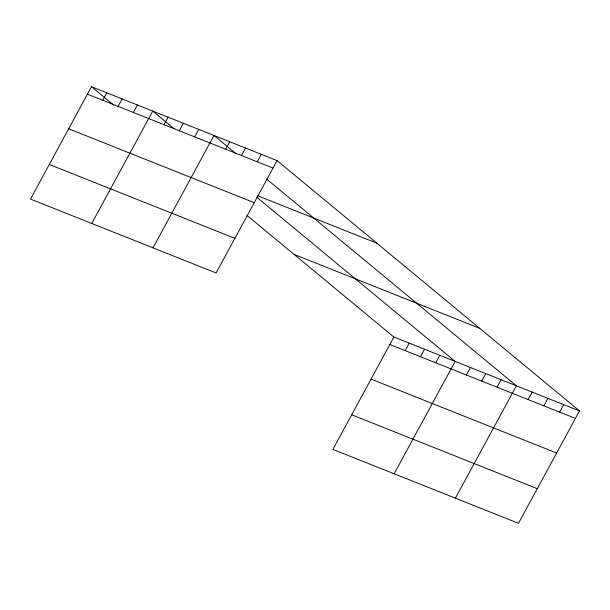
<?xml version="1.0" encoding="UTF-8"?>
<svg xmlns="http://www.w3.org/2000/svg" width="610" height="610" viewBox="0 0 610 610"><rect width="100%" height="100%" fill="white"/><g stroke="black" fill="none" stroke-linecap="round" stroke-linejoin="round"><path stroke-width="0.91" d="M91.508 86.712L30.5 199.073L216.092 272.96L277.1 160.598L91.508 86.712L113.681 105.073M102.754 100.284L106.819 92.811M118.066 106.384L122.13 98.904M133.376 112.476L137.441 105.004M91.744 223.451L152.752 111.096L174.231 128.878M163.999 124.669L168.063 117.189M179.309 130.769L183.374 123.289M194.62 136.861L198.685 129.381M152.988 247.835L213.996 135.481L236.169 153.834M225.708 149.236L229.772 141.756M241.484 155.519L245.548 148.039M257.26 161.802L261.324 154.322M246.989 215.421L393.907 337.04L332.9 449.402L518.492 523.288L579.5 410.926L277.1 160.598M405.154 350.62L409.218 343.14M420.473 356.713L424.529 349.233M435.784 362.805L439.841 355.333M394.151 473.779L455.151 361.425L256.825 197.251M466.406 374.998L470.462 367.517M481.717 381.097L485.774 373.617M497.028 387.19L501.084 379.71M455.395 498.164L516.395 385.81L266.661 179.081M528.115 399.565L532.172 392.085M543.891 405.848L547.948 398.368M559.667 412.131L563.724 404.651M87.444 94.192L273.036 168.078M257.649 195.734L376.888 243.207M68.656 128.801L254.248 202.688M294.111 254.431L479.704 328.325M49.288 164.464L234.888 238.35M393.907 337.04L579.5 410.926M389.843 344.52L575.436 418.407M371.055 379.13L556.648 453.016M351.695 414.792L537.288 488.679"/></g></svg>
